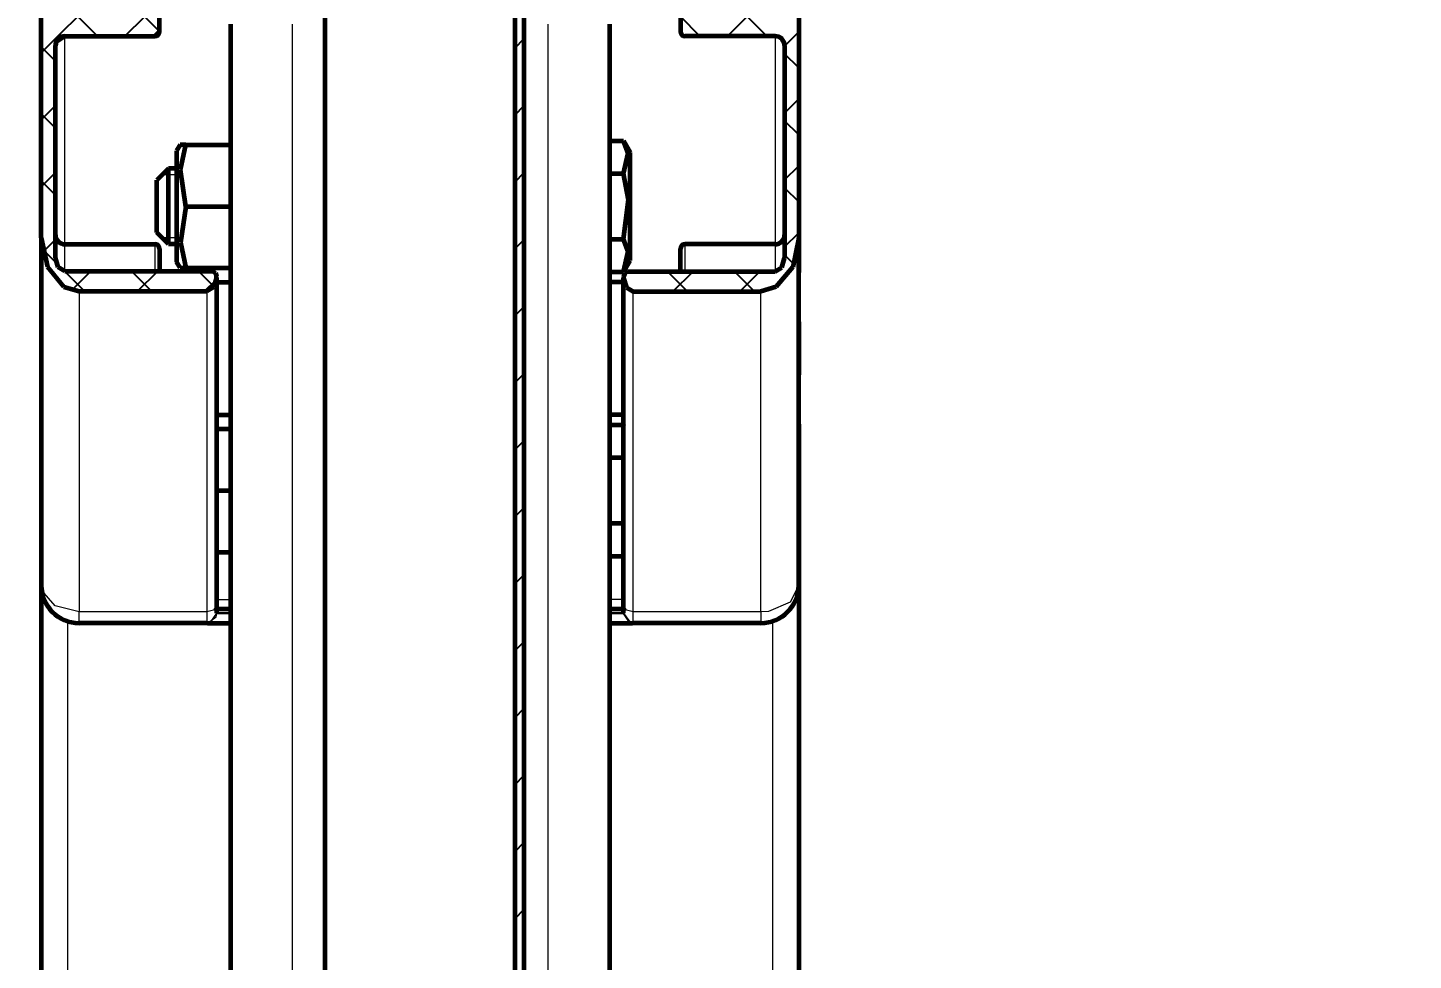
# Model space of a CAD drawing. Header units: millimetres. Extents: x 0 to 594, y 0 to 420.
# Drawn here: x 533.69 to 548.33, y 370.81 to 380.66 of the extents above; entities that cross this region are included whole.
import ezdxf

# ---------------------------------------------------------------- set-up
doc = ezdxf.new("R2010")
doc.units = ezdxf.units.MM
doc.linetypes.add('K5LT_BASIC', pattern=[0])
doc.linetypes.add('K5LT_THIN', pattern=[0])
doc.layers.add('LAYER', color=7, linetype='Continuous')
doc.layers.add('Системный слой', color=7, linetype='Continuous')
doc.styles.add('KDIMTEXTSTYLE', font='GOST_AU.SHX', dxfattribs={"width": 0.96, "oblique": 15, "height": 5})
doc.dimstyles.new('KDIMSTYLE (0.10)', dxfattribs={"dimtxt": 5, "dimasz": 1, "dimexe": 2, "dimexo": 0, "dimgap": 1, "dimtad": 1, "dimlfac": 10, "dimtxsty": 'KDIMTEXTSTYLE', "dimsah": 1, "dimcen": 0, "dimdle": 1, "dimadec": 0, "dimazin": 0, "dimtfac": 0.667, "dimtmove": 0, "dimatfit": 3, "dimfxl": 1, "dimtvp": 1, "dimtolj": 1, "dimtzin": 0, "dimarcsym": 0})
pattern_1 = [(45, (0, 0), (-0.3535534, 0.3535534), []), (135, (0, 0), (-0.3535534, -0.3535534), [])]

# ---------------------------------------------------------------- blocks, each defined once
blk = doc.blocks.new('KDIMARROW_01')
at = {"layer": 'LAYER'}
blk.add_hatch(color=0, dxfattribs=at).paths.add_polyline_path([(0, 0), (-5, 0.658), (-4.5, 0), (-5, -0.658)])
at = {"layer": 'LAYER', "color": 0, "linetype": 'K5LT_THIN', "lineweight": 18}
for p, q in [((-4.5, 0), (-5, 0.658)), ((-5, 0.658), (0, 0)), ((0, 0), (-5, -0.658)), ((-5, -0.658), (-4.5, 0))]:
    blk.add_line(p, q, dxfattribs=at)
at = {"layer": 'Системный слой', "color": 0, "linetype": 'K5LT_THIN', "lineweight": 18}
blk.add_line((0, 0), (-1, 0), dxfattribs=at)
blk = doc.blocks.new('U450')
at = {"layer": 'Системный слой', "color": 7, "linetype": 'K5LT_THIN', "lineweight": 18}
for p, q in [((541.835, 374.772), (541.745, 374.593)), ((541.515, 374.495), (541.435, 374.489)), ((541.745, 374.593), (541.515, 374.495))]:
    blk.add_line(p, q, dxfattribs=at)
blk = doc.blocks.new('U451')
at = {"layer": 'Системный слой', "color": 7, "linetype": 'K5LT_THIN', "lineweight": 18}
for p, q in [((539.982, 374.472), (540.045, 374.379)), ((540.045, 374.379), (540.08, 374.372))]:
    blk.add_line(p, q, dxfattribs=at)
blk = doc.blocks.new('U452')
at = {"layer": 'Системный слой', "color": 7, "linetype": 'K5LT_THIN', "lineweight": 18}
for p, q in [((540.015, 374.51), (539.985, 374.56)), ((540.085, 374.489), (540.015, 374.51))]:
    blk.add_line(p, q, dxfattribs=at)
blk = doc.blocks.new('U453')
at = {"layer": 'Системный слой', "color": 7, "linetype": 'K5LT_THIN', "lineweight": 18}
for p, q in [((539.985, 374.477), (540.05, 374.385)), ((540.05, 374.385), (540.085, 374.378))]:
    blk.add_line(p, q, dxfattribs=at)
blk = doc.blocks.new('U454')
at = {"layer": 'Системный слой', "color": 5, "linetype": 'K5LT_BASIC', "lineweight": 60, "true_color": 0x0000ff}
for p, q in [((541.585, 378.084), (541.656, 378.126)), ((541.656, 378.126), (541.685, 378.226))]:
    blk.add_line(p, q, dxfattribs=at)
blk = doc.blocks.new('U455')
at = {"layer": 'Системный слой', "color": 5, "linetype": 'K5LT_BASIC', "lineweight": 60, "true_color": 0x0000ff}
for p, q in [((539.997, 378.068), (539.985, 378.028)), ((540.025, 378.084), (539.997, 378.068))]:
    blk.add_line(p, q, dxfattribs=at)
blk = doc.blocks.new('U456')
at = {"layer": 'Системный слой', "color": 5, "linetype": 'K5LT_BASIC', "lineweight": 60, "true_color": 0x0000ff}
for p, q in [((541.835, 378.438), (541.771, 378.13)), ((541.771, 378.13), (541.598, 377.921)), ((541.598, 377.921), (541.435, 377.872))]:
    blk.add_line(p, q, dxfattribs=at)
blk = doc.blocks.new('U457')
at = {"layer": 'Системный слой', "color": 5, "linetype": 'K5LT_BASIC', "lineweight": 60, "true_color": 0x0000ff}
for p, q in [((539.985, 378.014), (540.015, 377.914)), ((540.015, 377.914), (540.085, 377.872))]:
    blk.add_line(p, q, dxfattribs=at)
blk = doc.blocks.new('U458')
at = {"layer": 'Системный слой', "color": 5, "linetype": 'K5LT_BASIC', "lineweight": 60, "true_color": 0x0000ff}
for p, q in [((535.361, 378.772), (535.305, 378.389)), ((535.305, 378.389), (535.361, 378.122))]:
    blk.add_line(p, q, dxfattribs=at)
blk = doc.blocks.new('U459')
at = {"layer": 'Системный слой', "color": 5, "linetype": 'K5LT_BASIC', "lineweight": 60, "true_color": 0x0000ff}
for p, q in [((535.305, 379.157), (535.361, 379.422)), ((535.361, 378.772), (535.305, 379.157))]:
    blk.add_line(p, q, dxfattribs=at)
blk = doc.blocks.new('U460')
at = {"layer": 'Системный слой', "color": 5, "linetype": 'K5LT_BASIC', "lineweight": 60, "true_color": 0x0000ff}
blk.add_line((538.935, 348.152), (538.935, 382.867), dxfattribs=at)
blk = doc.blocks.new('U461')
at = {"layer": 'Системный слой', "color": 5, "linetype": 'K5LT_BASIC', "lineweight": 60, "true_color": 0x0000ff}
blk.add_line((538.835, 382.867), (538.835, 348.153), dxfattribs=at)
blk = doc.blocks.new('U462')
at = {"layer": 'Системный слой', "color": 5, "linetype": 'K5LT_BASIC', "lineweight": 60, "true_color": 0x0000ff}
for p, q in [((540.034, 378.296), (539.984, 378.426)), ((539.984, 378.079), (540.034, 378.296))]:
    blk.add_line(p, q, dxfattribs=at)
blk = doc.blocks.new('U463')
at = {"layer": 'Системный слой', "color": 5, "linetype": 'K5LT_BASIC', "lineweight": 60, "true_color": 0x0000ff}
for p, q in [((540.036, 378.84), (539.984, 379.119)), ((539.984, 378.426), (540.036, 378.84))]:
    blk.add_line(p, q, dxfattribs=at)
blk = doc.blocks.new('U464')
at = {"layer": 'Системный слой', "color": 5, "linetype": 'K5LT_BASIC', "lineweight": 60, "true_color": 0x0000ff}
for p, q in [((540.034, 379.335), (539.984, 379.465)), ((539.984, 379.119), (540.034, 379.335))]:
    blk.add_line(p, q, dxfattribs=at)
blk = doc.blocks.new('U470')
at = {"layer": 'Системный слой', "color": 7, "linetype": 'K5LT_THIN', "lineweight": 18}
for p, q in [((533.843, 374.716), (533.835, 374.772)), ((533.982, 374.553), (533.843, 374.716)), ((534.235, 374.489), (533.982, 374.553))]:
    blk.add_line(p, q, dxfattribs=at)
blk = doc.blocks.new('U471')
at = {"layer": 'Системный слой', "color": 7, "linetype": 'K5LT_THIN', "lineweight": 18}
for p, q in [((535.656, 374.51), (535.585, 374.489)), ((535.685, 374.56), (535.656, 374.51))]:
    blk.add_line(p, q, dxfattribs=at)
blk = doc.blocks.new('U472')
at = {"layer": 'Системный слой', "color": 5, "linetype": 'K5LT_BASIC', "lineweight": 60, "true_color": 0x0000ff}
for p, q in [((534.015, 378.129), (533.985, 378.229)), ((534.085, 378.087), (534.015, 378.129))]:
    blk.add_line(p, q, dxfattribs=at)
blk = doc.blocks.new('U473')
at = {"layer": 'Системный слой', "color": 5, "linetype": 'K5LT_BASIC', "lineweight": 60, "true_color": 0x0000ff}
for p, q in [((533.994, 380.51), (533.985, 380.469)), ((534.085, 380.569), (533.994, 380.51))]:
    blk.add_line(p, q, dxfattribs=at)
blk = doc.blocks.new('U474')
at = {"layer": 'Системный слой', "color": 5, "linetype": 'K5LT_BASIC', "lineweight": 60, "true_color": 0x0000ff}
for p, q in [((535.645, 378.087), (535.674, 378.071)), ((535.674, 378.071), (535.685, 378.031))]:
    blk.add_line(p, q, dxfattribs=at)
blk = doc.blocks.new('U475')
at = {"layer": 'Системный слой', "color": 5, "linetype": 'K5LT_BASIC', "lineweight": 60, "true_color": 0x0000ff}
for p, q in [((533.835, 378.441), (533.9, 378.133)), ((533.9, 378.133), (534.072, 377.924)), ((534.072, 377.924), (534.235, 377.875))]:
    blk.add_line(p, q, dxfattribs=at)
blk = doc.blocks.new('U476')
at = {"layer": 'Системный слой', "color": 5, "linetype": 'K5LT_BASIC', "lineweight": 60, "true_color": 0x0000ff}
for p, q in [((535.685, 378.017), (535.656, 377.917)), ((535.656, 377.917), (535.585, 377.875))]:
    blk.add_line(p, q, dxfattribs=at)
blk = doc.blocks.new('U477')
at = {"layer": 'Системный слой', "color": 5, "linetype": 'K5LT_BASIC', "lineweight": 60, "true_color": 0x0000ff}
blk.add_line((539.835, 380.697), (539.835, 348.146), dxfattribs=at)
blk = doc.blocks.new('U478')
at = {"layer": 'Системный слой', "color": 7, "linetype": 'K5LT_THIN', "lineweight": 18}
blk.add_line((536.485, 380.697), (536.485, 348.169), dxfattribs=at)
blk = doc.blocks.new('U479')
at = {"layer": 'Системный слой', "color": 5, "linetype": 'K5LT_BASIC', "lineweight": 60, "true_color": 0x0000ff}
blk.add_line((533.835, 376.472), (533.835, 348.186), dxfattribs=at)
blk = doc.blocks.new('U480')
at = {"layer": 'Системный слой', "color": 5, "linetype": 'K5LT_BASIC', "lineweight": 60, "true_color": 0x0000ff}
blk.add_line((541.835, 376.472), (541.835, 348.133), dxfattribs=at)
blk = doc.blocks.new('U481')
at = {"layer": 'Системный слой', "color": 7, "linetype": 'K5LT_THIN', "lineweight": 18}
blk.add_line((541.557, 374.391), (541.557, 348.135), dxfattribs=at)
blk = doc.blocks.new('U482')
at = {"layer": 'Системный слой', "color": 5, "linetype": 'K5LT_BASIC', "lineweight": 60, "true_color": 0x0000ff}
blk.add_line((535.835, 380.697), (535.835, 348.173), dxfattribs=at)
blk = doc.blocks.new('U483')
at = {"layer": 'Системный слой', "color": 7, "linetype": 'K5LT_THIN', "lineweight": 18}
blk.add_line((539.185, 380.697), (539.185, 348.15), dxfattribs=at)
blk = doc.blocks.new('U484')
at = {"layer": 'Системный слой', "color": 7, "linetype": 'K5LT_THIN', "lineweight": 18}
blk.add_line((534.113, 374.391), (534.113, 348.184), dxfattribs=at)
blk = doc.blocks.new('U486')
at = {"layer": 'Системный слой', "color": 5, "linetype": 'K5LT_BASIC', "lineweight": 60, "true_color": 0x0000ff}
blk.add_line((536.835, 348.166), (536.835, 381.047), dxfattribs=at)
blk = doc.blocks.new('U490')
at = {"layer": 'Системный слой', "color": 7, "linetype": 'K5LT_THIN', "lineweight": 18}
for p, q in [((535.685, 374.477), (535.621, 374.385)), ((535.621, 374.385), (535.585, 374.378))]:
    blk.add_line(p, q, dxfattribs=at)
blk = doc.blocks.new('U491')
at = {"layer": 'Системный слой', "color": 7, "linetype": 'K5LT_THIN', "lineweight": 18}
for p, q in [((535.682, 374.437), (535.689, 374.472)), ((535.591, 374.372), (535.682, 374.437))]:
    blk.add_line(p, q, dxfattribs=at)
blk = doc.blocks.new('U449')
at = {"layer": 'Системный слой'}
h = blk.add_hatch(dxfattribs=at)
h.set_pattern_fill('Неметалл', angle=45, style=0, pattern_type=0)
h.set_pattern_definition(pattern_1)
h.paths.add_polyline_path([(534.835, 382.319), (534.835, 382.022), (535.835, 382.022), (535.885, 382.072), (535.885, 382.322), (535.835, 382.372), (535.135, 382.372), (535.085, 382.422), (535.085, 382.634), (535.1, 382.669), (535.135, 382.684), (535.835, 382.684), (535.871, 382.698), (535.885, 382.734), (535.885, 382.796), (535.871, 382.831), (535.849, 382.844), (533.962, 383.375), (533.886, 383.366), (533.839, 383.306), (533.835, 383.279), (533.835, 382.649), (533.844, 382.628), (533.865, 382.619), (534.055, 382.619), (534.076, 382.61), (534.085, 382.589), (534.085, 382.349), (534.115, 382.319)])
h.paths.add_polyline_path([(534.835, 381.322), (534.835, 381.019), (534.035, 381.019), (534.035, 380.869), (533.835, 380.869), (533.835, 378.441), (533.9, 378.133), (534.072, 377.924), (534.235, 377.875), (535.585, 377.875), (535.656, 377.917), (535.685, 378.017), (535.685, 378.031), (535.674, 378.071), (535.645, 378.087), (534.085, 378.087), (534.015, 378.129), (533.985, 378.229), (533.985, 380.469), (534.049, 380.562), (534.085, 380.569), (535.035, 380.569), (535.085, 380.619), (535.085, 380.922), (535.135, 380.972), (535.835, 380.972), (535.885, 381.022), (535.885, 381.272), (535.835, 381.322)])
h = blk.add_hatch(dxfattribs=at)
h.set_pattern_fill('Неметалл', angle=45, style=0, pattern_type=0)
h.set_pattern_definition(pattern_1)
h.paths.add_polyline_path([(540.835, 382.019), (540.835, 382.319), (541.555, 382.319), (541.576, 382.328), (541.585, 382.349), (541.585, 382.586), (541.594, 382.607), (541.615, 382.616), (541.805, 382.616), (541.826, 382.625), (541.835, 382.646), (541.835, 383.279), (541.806, 383.35), (541.735, 383.379), (541.708, 383.375), (539.822, 382.844), (539.792, 382.82), (539.785, 382.796), (539.785, 382.734), (539.8, 382.698), (539.835, 382.684), (540.535, 382.684), (540.571, 382.669), (540.585, 382.634), (540.585, 382.422), (540.571, 382.387), (540.535, 382.372), (539.835, 382.372), (539.8, 382.358), (539.785, 382.322), (539.785, 382.069), (539.8, 382.034), (539.835, 382.019)])
h.paths.add_polyline_path([(540.835, 381.019), (540.835, 381.319), (539.835, 381.319), (539.8, 381.305), (539.785, 381.269), (539.785, 381.022), (539.8, 380.987), (539.835, 380.972), (540.535, 380.972), (540.571, 380.958), (540.585, 380.922), (540.585, 380.619), (540.6, 380.584), (540.635, 380.569), (541.585, 380.569), (541.656, 380.54), (541.685, 380.469), (541.685, 378.226), (541.656, 378.126), (541.585, 378.084), (540.025, 378.084), (539.997, 378.068), (539.985, 378.028), (539.985, 378.014), (540.015, 377.914), (540.085, 377.872), (541.435, 377.872), (541.653, 377.963), (541.801, 378.208), (541.835, 378.438), (541.835, 380.869), (541.635, 380.869), (541.635, 381.019)])
h = blk.add_hatch(dxfattribs=at)
h.set_pattern_fill('Металл', angle=45, style=0, pattern_type=0)
h.set_pattern_definition([(45, (0, 0), (-0.3535534, 0.3535534), [])])
h.paths.add_polyline_path([(538.935, 348.152), (538.935, 382.867), (538.835, 382.867), (538.835, 348.153)])
h.paths.add_polyline_path([(538.935, 343.152), (538.835, 343.153), (538.835, 311.418), (538.935, 311.418)])
at = {"layer": 'Системный слой', "color": 5, "linetype": 'K5LT_BASIC', "lineweight": 60, "true_color": 0x0000ff}
for p, q in [((535.085, 380.619), (535.085, 380.922)), ((540.585, 380.922), (540.585, 380.619)), ((533.835, 378.441), (533.835, 380.869)), ((541.835, 380.869), (541.835, 378.438)), ((535.035, 380.569), (535.085, 380.619)), ((533.985, 378.229), (533.985, 380.469)), ((534.085, 380.569), (535.035, 380.569)), ((534.085, 380.569), (535.035, 380.569)), ((541.585, 380.569), (540.635, 380.569)), ((541.685, 380.469), (541.685, 378.226)), ((539.835, 379.465), (539.984, 379.465)), ((539.984, 379.465), (540.055, 379.342)), ((535.303, 379.422), (535.265, 379.357)), ((535.265, 379.357), (535.265, 378.187)), ((535.361, 379.422), (535.303, 379.422)), ((535.361, 379.422), (535.835, 379.422)), ((540.055, 378.202), (540.055, 379.342)), ((535.18, 379.172), (535.055, 379.047)), ((535.265, 379.172), (535.18, 379.172)), ((535.18, 378.372), (535.18, 379.172)), ((535.055, 378.497), (535.055, 379.047)), ((539.835, 379.119), (539.984, 379.119)), ((535.361, 378.772), (535.835, 378.772)), ((533.835, 378.441), (533.835, 374.772)), ((533.835, 378.441), (533.835, 378.072)), ((535.18, 378.372), (535.055, 378.497)), ((539.835, 378.426), (539.984, 378.426)), ((541.835, 374.772), (541.835, 378.438)), ((541.835, 378.438), (541.835, 378.072)), ((534.085, 378.372), (535.035, 378.372)), ((535.085, 378.322), (535.085, 378.087)), ((535.265, 378.372), (535.18, 378.372)), ((540.585, 378.084), (540.585, 378.322)), ((541.585, 378.372), (540.635, 378.372)), ((535.303, 378.122), (535.265, 378.187)), ((535.303, 378.122), (535.361, 378.122)), ((535.361, 378.122), (535.835, 378.122)), ((539.984, 378.079), (540.055, 378.202)), ((534.085, 378.087), (535.645, 378.087)), ((535.685, 378.017), (535.685, 378.031)), ((535.685, 378.017), (535.685, 374.56)), ((535.685, 377.972), (535.835, 377.972)), ((539.835, 378.079), (539.984, 378.079)), ((539.985, 377.972), (539.835, 377.972)), ((539.985, 378.028), (539.985, 378.014)), ((539.985, 374.56), (539.985, 378.014)), ((540.025, 378.084), (541.585, 378.084)), ((534.235, 377.875), (535.585, 377.875)), ((540.085, 377.872), (541.435, 377.872)), ((533.835, 377.552), (533.835, 376.992)), ((541.835, 377.552), (541.835, 376.992)), ((535.685, 376.572), (535.835, 376.572)), ((539.985, 376.572), (539.835, 376.572)), ((535.685, 376.422), (535.835, 376.422)), ((539.835, 376.465), (539.984, 376.465)), ((539.984, 376.465), (539.985, 376.463)), ((539.985, 376.463), (539.984, 376.465)), ((539.835, 376.119), (539.984, 376.119)), ((539.984, 376.119), (539.985, 376.12)), ((539.985, 376.115), (539.984, 376.119)), ((535.685, 375.772), (535.835, 375.772)), ((539.835, 375.426), (539.984, 375.426)), ((539.984, 375.426), (539.985, 375.429)), ((539.985, 375.424), (539.984, 375.426)), ((535.685, 375.122), (535.835, 375.122)), ((539.835, 375.079), (539.984, 375.079)), ((539.984, 375.079), (539.985, 375.081)), ((539.984, 375.079), (539.985, 375.081)), ((535.685, 374.56), (535.685, 374.51)), ((535.685, 374.522), (535.835, 374.522)), ((535.685, 374.51), (535.685, 374.484)), ((535.685, 374.484), (535.685, 374.477)), ((535.685, 374.477), (535.685, 374.477)), ((539.835, 374.522), (539.985, 374.522)), ((539.985, 374.51), (539.985, 374.56)), ((539.985, 374.484), (539.985, 374.51)), ((539.985, 374.477), (539.985, 374.484)), ((535.591, 374.372), (534.235, 374.372)), ((535.591, 374.372), (535.835, 374.372)), ((535.591, 374.372), (535.591, 374.372)), ((539.835, 374.372), (540.08, 374.372)), ((541.435, 374.372), (540.08, 374.372))]:
    blk.add_line(p, q, dxfattribs=at)
at = {"layer": 'Системный слой', "color": 7, "linetype": 'K5LT_THIN', "lineweight": 18}
for p, q in [((534.085, 378.372), (534.085, 380.569)), ((534.085, 380.569), (534.085, 380.569)), ((535.035, 380.569), (535.035, 380.569)), ((541.585, 380.569), (541.585, 378.372)), ((535.18, 379.105), (535.113, 379.105)), ((535.265, 379.105), (535.18, 379.105)), ((535.18, 378.44), (535.113, 378.44)), ((535.265, 378.44), (535.18, 378.44)), ((534.085, 378.087), (534.085, 378.372)), ((535.035, 378.372), (535.035, 378.087)), ((540.635, 378.084), (540.635, 378.372)), ((541.585, 378.372), (541.585, 378.084)), ((534.235, 377.875), (534.235, 374.489)), ((535.585, 377.875), (535.585, 374.489)), ((540.085, 374.489), (540.085, 377.872)), ((541.435, 374.489), (541.435, 377.872)), ((535.685, 374.622), (535.835, 374.622)), ((539.985, 374.622), (539.835, 374.622)), ((535.585, 374.489), (534.235, 374.489)), ((534.235, 374.372), (534.235, 374.489)), ((535.585, 374.489), (535.585, 374.378)), ((535.685, 374.484), (535.685, 374.51)), ((535.685, 374.482), (535.835, 374.482)), ((535.685, 374.477), (535.689, 374.472)), ((535.685, 374.477), (535.685, 374.477)), ((535.689, 374.472), (535.835, 374.472)), ((539.835, 374.482), (539.985, 374.482)), ((539.835, 374.472), (539.982, 374.472)), ((539.982, 374.472), (539.985, 374.477)), ((539.985, 374.51), (539.985, 374.484)), ((541.435, 374.489), (540.085, 374.489)), ((540.085, 374.378), (540.085, 374.489)), ((541.435, 374.489), (541.435, 374.372)), ((535.585, 374.378), (535.591, 374.372)), ((535.591, 374.372), (535.591, 374.372)), ((540.08, 374.372), (540.085, 374.378))]:
    blk.add_line(p, q, dxfattribs=at)
at = {"layer": 'Системный слой', "color": 5, "linetype": 'K5LT_BASIC', "lineweight": 60, "true_color": 0x0000ff}
for centre, radius, start, end in [((535.035, 380.619), 0.05, 270, 0), ((540.635, 380.619), 0.05, 180, 270), ((534.085, 380.469), 0.1, 90, 179.9979), ((541.585, 380.469), 0.1, 0, 90), ((534.085, 378.472), 0.1, 180, 270), ((541.585, 378.472), 0.1, 270, 0), ((535.035, 378.322), 0.05, 0, 90), ((540.635, 378.322), 0.05, 90, 180), ((534.235, 374.772), 0.4, 180, 270), ((541.435, 374.772), 0.4, 270, 0)]:
    blk.add_arc(centre, radius, start, end, dxfattribs=at)
at = {"layer": 'Системный слой'}
for name in ['U461', 'U460', 'U486', 'U482', 'U478', 'U483', 'U477', 'U473', 'U464', 'U459', 'U463', 'U458', 'U475', 'U462', 'U456', 'U472', 'U454', 'U476', 'U474', 'U455', 'U457', 'U479', 'U480', 'U470', 'U450', 'U471', 'U490', 'U491', 'U451', 'U452', 'U453', 'U484', 'U481']:
    blk.add_blockref(name, (0, 0), dxfattribs=at)

msp = doc.modelspace()

# ---------------------------------------------------------------- block references
at = {"layer": 'Системный слой'}
msp.add_blockref('U449', (0, 0), dxfattribs=at)

# ---------------------------------------------------------------- dimensions: what is measured, and where the dimension line sits
at = {"layer": 'Системный слой', "color": 7}
msp.add_linear_dim(base=(579.88355, 394.31988), p1=(494.18528, 285.89791), p2=(484.01471, 394.31988), angle=90, text='\\H5.0;\\W0.965;\\Q15;\\H5.0;\\W0.965;\\Q15;\\Q15;H\\X\\H5.0;\\W0.965;\\Q15;\\Q15;max 2200', dimstyle='KDIMSTYLE (0.10)', override={"dimexo": 0, "dimblk1": 'KDIMARROW_01', "dimblk2": 'KDIMARROW_01', "dimse1": 0, "dimse2": 0, "dimclrt": 7, "dimtolj": 1}, dxfattribs=at).render()

doc.saveas('drawing.dxf')
